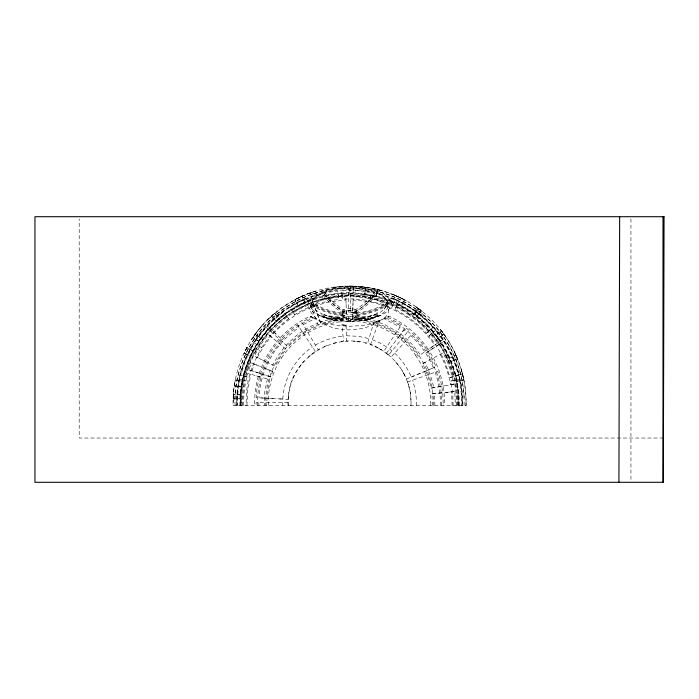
<?xml version="1.0" encoding="UTF-8"?>
<svg xmlns="http://www.w3.org/2000/svg" width="699" height="699" viewBox="0 0 699 699"><rect width="100%" height="100%" fill="white"/><g stroke="black" fill="none" stroke-linecap="round" stroke-linejoin="round"><path stroke-width="0.52" stroke-dasharray="3.5 2.62" d="M246.948 405.49L247.56 390.627L250.836 374.245M416.228 405.49C416.866 396.918 415.11 388.408 412.628 380.247M464.049 405.49C464.87 383.891 458.867 362.265 447.954 343.681M410.968 405.044L410.951 405.49C412.183 385.411 402.484 365.315 386.425 353.231M411.064 402.004L410.147 391.667L408.583 385.263M352.567 315.721L352.436 319.714A83.391 83.391 0 0 1 370.217 322.283L382.37 326.442L388.163 329.212A83.137 83.137 0 0 1 404.039 340.098A82.648 82.648 0 0 1 413.039 349.273L418.255 356.202L434.664 345.14C425.184 331.186 412.288 319.626 397.39 311.719A102.692 102.692 0 0 0 367.368 301.444L353.126 299.95M352.75 310.644L352.986 303.75M353.047 302.003L353.231 296.76M352.846 307.848L352.514 317.154L359.216 317.652A85.776 85.776 0 0 1 378.762 322.256L384.974 324.799L396.7 331.291A85.601 85.601 0 0 1 412.034 344.275L420.387 354.769M352.908 306.066L353.117 300.054M353.414 291.448L353.484 289.674L349.535 289.604M466.058 402.545L465.962 405.49L466.058 402.545A116.34 116.34 0 0 0 463.07 376.307L460.763 367.796L454.254 351.422A116.742 116.742 0 0 0 440.047 329.168L445.342 336.219M353.572 287.167L353.476 289.788L365.245 290.819L365.743 287.245L382.17 290.697L398.675 296.9L406.521 300.919M233.414 398.482L233.763 389.343L235.091 380.623M430.759 405.49L430.872 402.545M432.314 405.49L431.973 393.878L447.867 392.209M441.541 405.49L441.654 402.58A92.259 92.259 0 0 0 437.155 374.122L431.86 361.296L426.801 352.427L429.186 350.872A94.977 94.977 0 0 1 444.485 404.538L444.433 405.49M452.096 405.49L451.65 391.807L454.822 391.475L455.337 405.49M453.039 405.49L452.838 394.516L450.89 381.007L456.028 379.906L457.828 391.886L458.299 405.49M458.631 405.49L458.745 402.58A109.07 109.07 0 0 0 453.398 368.836L446.783 352.908L441.13 343.113M458.885 405.49C459.4 390.295 456.464 375.048 450.785 360.964L443.253 345.996A109.324 109.324 0 0 0 427.683 325.909C394.14 290.705 336.577 282.737 294.803 307.761A109.437 109.437 0 0 0 258.08 342.405L253.693 349.666A109.664 109.664 0 0 0 244.082 373.196L240.814 389.832L240.159 405.49M459.191 405.49L458.885 393.257L455.931 375.564A109.857 109.857 0 0 0 447.343 352.759C435.145 328.81 413.93 309.648 388.801 300.089L392.375 297.853L397.609 300.151M433.258 405.49L433.389 402.545A83.863 83.863 0 0 0 425.333 366.678L421.847 360.09A83.539 83.539 0 0 0 408.172 342.606A83.863 83.863 0 0 0 383.76 326.005C372.427 321.016 360.055 318.517 347.683 318.727A84.142 84.142 0 0 0 325.751 322.152A83.819 83.819 0 0 0 305.489 331.204M288.215 405.49C287.639 396.709 289.316 387.849 292.514 379.688M440.187 405.49L440.326 402.58A90.774 90.774 0 0 0 435.171 372.279M457.102 405.49L457.198 403.611A107.585 107.585 0 0 0 444.477 352.864M237.258 398.622L236.655 398.596L236.856 394.664L240.342 394.909L240.141 398.718L233.151 398.474M456.281 405.49L456.333 404.406A106.737 106.737 0 0 0 454.018 380.335L459.33 379.208L461.593 396.018L461.707 405.49M434.874 405.49L434.525 393.607M462.056 405.49L462.091 404.896M462.633 405.49L462.677 404.721A113.273 113.273 0 0 0 460.527 380.501M443.07 405.49L443.105 404.922M233.169 398.133L233.763 389.343L233.099 405.49L466.023 405.49L466.058 404.782A116.515 116.515 0 0 0 349.579 286.048A116.515 116.515 0 0 0 233.082 404.782L233.134 405.49M354.795 309.447L356.114 310.417L356.438 311.894C353.144 315.336 345.795 315.354 342.685 311.763L343.043 310.417L344.362 309.447L350.024 308.46A6.859 2.875 0 0 1 354.795 309.447M235.109 405.49C231.675 343.244 287.298 286.433 349.535 287.927L349.579 287.918C389.116 287.726 427.674 309.543 447.876 343.532M282.789 399.077C283.908 378.342 295.1 358.473 312.418 346.957M457.74 405.49L457.95 403.332C457.924 360.413 430.706 319.661 391.064 303.209M458.693 405.49C460.099 375.512 447.709 345.848 426.993 324.362M288.084 399.356L288.355 396.796M288.425 396.15C291.23 351.955 347.884 324.852 383.873 351.483M377.198 291.605L377.713 289.569L376.018 296.35L364.773 294.165L365.743 287.245M364.773 294.165L365.245 290.819M240.744 405.49L241.4 389.902L243.042 379.906L248.189 381.007L246.625 390.514L246.004 405.49M235.93 386.093L234.348 385.865L235.808 379.941M234.348 385.865L237.905 386.381L238.909 380.562M236.524 405.49L237.625 386.346L241.076 386.844L242.055 381.182L240.508 380.876M242.798 405.49L242.736 404.406A106.737 106.737 0 0 1 245.052 380.335L239.748 379.208L237.485 396.018L237.372 405.49M350.741 310.426L344.467 311.326L343.637 311.667L343.637 313.274L345.289 312.575L345.289 310.968L343.628 311.754L333.834 304.703L322.265 292.278C317.862 294.349 312.899 297.372 312.112 302.632C321.278 308.242 331.667 311.806 342.344 312.986L342.344 315.581C331.3 314.463 320.5 310.854 311.107 304.921L312.112 303.619C312.837 308.879 317.905 311.876 322.265 313.973L321.549 315.581L323.2 316.28A67.803 43.198 -67.4 0 0 338.526 318.962A67.786 43.207 -67.2 0 0 345.289 317.617L345.289 315.992L343.034 314.786L342.344 313.493L342.685 311.763M267.394 378.989L264.825 391.309L264.178 405.49M376.892 313.973L377.609 315.581L375.922 316.289A67.698 43.12 67.1 0 1 353.869 317.617L353.869 315.992L355.52 315.293C366.407 318.421 383.174 315.861 387.045 303.619L388.05 304.921A66.798 60.376 -0.1 0 1 375.52 311.16L366.355 314L356.813 315.581L356.813 312.986L360.885 312.444A65.662 59.424 0 0 0 379.592 306.66M376.018 296.35L376.84 293.064C390.846 296.647 404.109 302.842 415.87 311.265L417.993 308.346L414.044 305.515M356.499 311.02L356.813 313.493L355.817 315.013L352.707 316.245L348.417 316.542L348.417 321.68L350.741 321.68L350.741 316.542L346.101 316.175L343.637 315.293L333.834 316.621L324.72 314.978M243.007 375.983L249.001 377.477L252.173 367.106L259.81 350.741L252.33 346.433L245.471 360.501L240.631 375.389L243.899 376.211L250.425 357.495L255.249 348.111L256.795 349.011M245.891 376.7L247.944 369.544A106.466 106.466 0 0 1 257.031 349.142M370.47 344.764L379.251 320.492L374.026 321.986L367.438 343.681L365.175 343.113M303.593 303.261L304.318 300.989L303.838 299.923M251.885 370.82L254.34 364.083L257.87 365.507M378.788 321.767L379.251 320.492M259.408 373.257L248.853 369.832L251.378 362.895L254.436 364.127M248.853 369.832L268.267 376.141L270.303 370.54L260.011 366.372M262.064 374.131L270.705 376.936L272.68 371.492L264.266 368.093M293.021 378.43L294.594 375.11M271.99 324.983C250.95 345.97 238.962 375.756 239.967 405.49M323.2 316.28L323.908 314.672C331.798 317.529 339.932 320.02 348.417 319.889M394.192 302.256L392.987 304.974A106.563 106.563 0 0 0 371.746 298.08A106.65 106.65 0 0 0 349.535 295.747L342.082 296L341.881 293.038M393.091 304.729L391.685 307.901L382.659 304.397L367.534 300.526A103.164 103.164 0 0 0 343.515 299.12L342.309 299.198L342.082 296M400.693 297.87L404.468 299.88L401.261 305.882L396.167 303.217M396.132 303.305L399.015 297.154L400.667 297.94L392.628 294.305L399.015 297.154M396.368 306.555A106.414 106.414 0 0 1 417.05 319.784L428.915 331.081L426.539 333.222C417.583 323.41 406.862 315.328 394.961 309.43L395.188 308.958M394.961 309.43L398.745 301.68A112.251 112.251 0 0 1 432.952 327.455L429.116 330.898M396.482 306.311L397.268 304.703C409.736 310.941 421.095 319.347 430.444 329.701M247.42 354.664L250.067 349.378L246.896 347.683L247.953 345.594M246.896 347.683L244.161 353.135L250.321 356.027L252.889 350.889L246.896 347.683L243.942 353.449M342.344 313.493L343.628 311.754M295.948 372.515L301.706 363.969M402.004 304.493L402.773 303.051L397.486 300.404M403.716 301.286L404.468 299.88L408.469 302.038M249.814 349.247L250.906 347.254A113.124 113.124 0 0 1 285.183 309.57A113.168 113.168 0 0 1 306.791 297.844L310.356 300.089L307.805 301.715A109.158 109.158 0 0 0 285.419 314.253L277.704 320.465L269.744 328.119L271.107 329.395M257.249 357.538L263.759 346.136L270.88 336.56L268.442 334.506A105.925 105.925 0 0 0 254.384 356.141L260.675 359.207M261.671 347.648C268.704 336.376 278.027 326.695 288.635 318.735L283.567 311.754L270.452 322.912A111.875 111.875 0 0 0 254.349 343.069L261.671 347.648L261.225 347.368M255.983 339.452L254.392 341.872A113.194 113.194 0 0 0 243.173 364.843A112.941 112.941 0 0 0 236.97 394.673L233.361 394.419M402.432 331.789L405.551 327.613L408.932 330.251L388.644 354.97L383.751 351.396L401.558 324.782L387.421 317.005L384.232 318.7L399.994 327.115M313.965 298.22C305.087 306.861 317.905 316.481 326.319 318.054L323.427 316.979M258.953 345.944C266.258 334.384 275.721 324.222 286.756 316.14L285 313.737M384.074 309.29L386.512 305.769M257.206 344.86C264.711 333.117 274.27 322.693 285.542 314.48M257.363 340.387L258.787 341.339L260.98 338.211L255.318 334.105L251.291 339.889A116.296 116.296 0 0 1 267.927 319.382L281.409 308.032L296.437 298.84A116.139 116.139 0 0 1 312.689 292.016M343.637 313.335A67.2 42.822 67.1 0 1 330.374 303.357A66.955 42.525 67 0 1 321.54 293.292L322.265 292.278M368.067 302.213L376.892 292.278L377.591 293.3L375.249 291.579L363.768 288.469L350.741 287.289L350.741 312.025L348.417 312.025L348.417 287.289L331.343 289.29L323.908 291.579L321.549 293.274M421.2 310.671L417.993 308.346L414.891 312.61M415.87 311.265L413.878 314L416.927 316.298L417.985 314.952M419.19 317.748L414.603 314.297L415.529 313.03M416.167 312.173L418.631 308.818L415.896 306.782L423.445 312.567L419.129 317.818M386.355 353.327L400.981 333.729M399.042 336.333L403.873 329.858L407.15 332.418M414.603 314.297L418.631 308.818L422.912 312.13M311.107 304.921L312.112 302.632M418.701 314.026L421.235 310.793L417.993 308.346M416.927 316.298L421.235 310.793M261.872 325.795L255.318 334.105L260.98 338.211M284.074 347.621L277.87 356.009L272.732 365.088L266.878 362.231M281.155 340.955L271.072 354.463A92.251 92.251 0 0 0 264.51 367.342A92.023 92.023 0 0 0 257.503 402.58L257.616 405.49M375.249 291.579L363.681 304.004L353.869 310.968L353.869 312.575L355.52 313.274L355.52 311.667L353.869 310.968M420.807 315.782L421.165 315.345L416.499 311.719M279.041 339.05C269.683 349.509 262.675 362.003 258.621 375.433A94.942 94.942 0 0 0 254.654 403.087L254.759 405.49M384.494 317.966C400.859 302.16 363.978 295.992 354.419 295.826C339.976 295.913 316.743 295.651 310.347 311.326C325.28 334.961 364.1 334.611 384.494 317.966C374.367 324.974 361.636 325.786 349.736 326.215L349.587 326.197C337.713 325.778 325.009 324.895 314.908 317.896M302.51 362.991L304.406 360.902M313.03 299.338C328.521 286.398 351.204 286.931 370.016 290.906C377.495 293.021 390.479 297.547 387.814 307.682C383.113 315.948 372.724 318.228 364.249 320.623L376.988 316.464L369.474 319.26M270.863 331.719L282.44 320.675A105.601 105.601 0 0 1 302.58 307.682L309.884 304.406L318.491 325.699L308.093 330.767M286.031 345.376L295.371 336.464A85.575 85.575 0 0 1 311.632 325.97L317.529 323.322M276.061 334.008L267.271 325.821A112.504 112.504 0 0 1 305.716 298.945L306.782 297.853M308.032 357.285L310.557 354.996M273.641 331.754L282.239 339.775C291.072 330.496 301.671 322.903 313.467 317.87L314.934 318.7L303.183 324.581M267.927 319.382L274.445 313.449M426.539 333.222L432.952 327.447M276.288 321.208L271.614 316.018L274.681 313.344L279.181 318.7L276.288 321.208L275.144 319.932M431.571 333.72L435.521 330.409A112.548 112.548 0 0 1 449.544 351.597A112.626 112.626 0 0 1 458.448 375.389L450.077 377.477L445.455 363.366A103.758 103.758 0 0 0 428.915 335.948L431.37 333.895L436.316 340.273A106.274 106.274 0 0 1 448.103 361.383L453.188 376.7L458.448 375.389M428.906 335.948L435.521 330.409M439.645 332.156L441.305 330.854L443.751 334.105L438.09 338.211L435.8 335.162L441.305 330.854M437.146 334.105L438.544 333.012L440.92 336.158L439.488 337.198M311.78 354.087L315.371 351.37M362.44 295.834L370.016 290.906M375.887 313.781L377.556 312.532M315.398 351.414L297.599 324.782C286.686 332.174 277.32 341.785 270.277 352.934A93.587 93.587 0 0 0 256.157 397.679L282.99 399.085M442.048 335.337L443.751 334.105M305.489 331.204C280.255 346.573 264.467 375.948 265.769 405.49M438.71 342.449L441.261 340.736M442.878 339.635L428.277 349.491A94.758 94.758 0 0 0 414.769 333.572A94.959 94.959 0 0 0 388.871 316.149L384.232 318.7M310.539 294.567L309.998 293.064L312.095 298.866L317.224 295.913L315.782 291.142L306.529 294.305L314.856 291.431M430.278 350.164L433.887 347.822M436.438 346.171L439.4 344.24M439.566 344.135L443.961 341.278M426.801 352.427L441.917 342.606M388.801 300.089L389.902 301.12L393.423 298.919A112.504 112.504 0 0 1 442.825 339.644M294.358 314.253L294.628 314.69C307.944 306.407 323.13 301.252 338.709 299.513L337.809 290.933L329.404 292.138L312.995 296.437A112.425 112.425 0 0 0 290.059 307.368L291.841 310.225C305.909 301.653 321.75 296 338.159 294.288L338.342 296.061M355.52 313.318A67.2 42.814 -67.1 0 0 368.775 303.34L377.591 293.3C374.944 289.849 389.107 299.321 387.045 302.632L379.592 306.678M387.045 303.619C377.923 309.369 367.456 312.602 356.813 313.973M387.421 317.005L388.862 316.158M296.472 298.901L304.432 295.118L294.864 299.74L296.559 302.92L283.558 311.011L273.956 318.613L274.358 319.067M315.389 345.105C323.829 340.16 333.353 337.267 343.026 336.027M367.228 319.845L363.725 320.78C373.397 317.792 389.133 315.668 391.353 303.593C387.438 290.286 369.858 288.678 358.316 286.808L367.15 287.394L347.884 286.424L332.008 287.394L347.884 286.424M435.11 387.456L431.169 388.146L428.47 377.242L422.729 363.629L443.009 352.846L446.617 360.334A105.785 105.785 0 0 1 453.791 384.162L438.456 386.862M422.729 363.629L424.992 362.432L427.91 368.469L432.27 381.147L433.695 387.7M310.662 294.908L316.07 292.112M319.714 348.818L318.159 349.753L301.741 322.169L311.737 317.005L314.934 318.7M323.768 346.791L327.953 345.035M298.15 305.909L305.017 302.562L303.593 299.373L296.507 302.824L298.15 305.909L296.559 302.92M313.467 317.87L310.295 316.158L307.927 317.267A94.872 94.872 0 0 0 284.388 333.572L280.15 337.827L282.239 339.775M451.108 357.329L452.734 356.612L454.271 360.238L451.03 361.54L449.536 358.028L455.923 355.188L457.513 358.928L451.03 361.54M455.023 355.581L455.923 355.188M311.072 307.359C296.673 313.204 283.715 322.388 273.239 333.851L274.768 335.232M353.869 317.599L355.52 316.9L362.265 318.176M376.324 316.123L375.249 314.672L362.213 318.692L350.741 319.924L363.969 318.167L355.931 319.609M406.416 379.033L414.324 375.756M417.53 374.428L423.463 371.973M425.953 370.942L436.01 366.774A93.57 93.57 0 0 0 426.154 348.827A93.815 93.815 0 0 0 412.637 333.458L391.003 357.172L392.148 358.211M411.187 377.058L433.415 367.849A90.774 90.774 0 0 0 410.741 335.529M380.579 315.284C358.91 323.052 332.235 323.995 312.182 311.492M455.565 359.714L454.167 360.273L454.394 360.85A112.915 112.915 0 0 1 462.065 394.009L462.292 405.49M319.504 294.497L326.922 291.535M310.356 300.089L307.586 301.19A109.682 109.682 0 0 0 271.99 324.983M367.525 317.442L375.249 314.672L362.772 317.949L350.863 319.137M379.068 320.99L373.816 322.658M314.419 306.075L327.796 302.213L345.953 299.95L345.839 296.76A105.925 105.925 0 0 0 321.304 300.518M346.555 317.154L339.863 317.652A85.741 85.741 0 0 0 320.308 322.256L321.191 324.659L325.76 323.148A83.225 83.225 0 0 1 346.643 319.714L346.022 302.003M333.309 343.288L336.481 342.493M314.454 306.179L313.327 303.078L321.243 300.544M373.607 317.739C358.089 322.449 341.077 322.396 325.551 317.739L336.612 321.007L326.52 318.491L319.067 315.485M463.498 378.509L461.419 369.946L463.778 379.863L457.111 381.182L455.844 375.59L458.395 374.935M455.931 375.564L462.432 373.913L459.217 374.725L458.177 370.889A113.124 113.124 0 0 0 421.348 315.144M450.077 377.477L453.188 376.7M345.289 317.599L343.637 316.9L336.901 318.176M370.872 316.263L363.681 317.311L353.869 315.992M456.936 379.714L459.33 379.208M450.89 381.007L451.397 380.894M457.111 381.182L458.649 380.876M459.697 380.667L460.248 380.562L458.946 374.795M462.214 380.169L463.778 379.863M431.169 388.146L444.625 385.778M450.549 384.73L453.791 384.162M345.289 315.992C337.643 318.141 329.36 317.643 322.265 313.973M341.208 341.68L343.541 341.287L341.89 324.485L346.005 324.686L346.765 341.173M341.409 286.747C329.535 288.538 310.653 290.251 307.822 304.467A41.923 17.431 -0.7 0 0 312.243 311.474M431.973 393.878L443.786 392.637M454.822 391.475L445.569 392.454M449.606 392.025L451.65 391.807M338.526 321.968L349.535 321.269L357.416 321.601A81.739 81.739 0 0 1 375.87 325.594C391.798 331.064 405.892 341.575 415.704 355.249M346.521 335.773L358.316 336.315L368.993 338.578M341.942 293.947L360.081 294.2A108.974 108.974 0 0 1 392.663 302.588M349.535 289.718L338.875 290.216A113.221 113.221 0 0 0 305.856 298.508L303.637 299.469L302.169 296.175L302.571 297.075M348.417 288.171L350.741 288.171M348.417 318.141L350.741 318.141M348.417 320.692L350.741 320.692M288.075 402.58L256.026 402.58L256.149 405.49M663.43 438.028L79.205 438.028L79.205 218.892M348.417 310.426L354.699 311.326L356.813 313.493M353.397 341.217L355.319 341.313M347.333 286.057L364.93 287.053L382.17 290.697L373.607 288.617M234.139 398.509L235.257 398.552M348.417 318.962L339.967 318.429L329.351 316.464L333.563 317.966M346.049 325.568L341.977 325.358L341.89 324.485M261.365 397.949L267.027 398.247M269.718 398.395L276.131 398.727M279.6 398.911L288.233 399.356M346.756 341.06L347.857 341.121M234.348 394.489L235.467 394.568M236.961 394.673L240.342 394.909M356.499 341.462L360.833 342.099M241.076 386.844L237.905 386.381M342.344 313.973C331.702 312.654 321.208 309.395 312.112 303.619M242.055 381.182L238.63 380.501L238.901 379.199A113.168 113.168 0 0 1 247.166 354.542L244.554 353.318M365.254 290.705L376.866 292.96M235.38 379.863L239.46 380.667M247.673 380.894L248.189 381.007M239.748 379.208L242.142 379.714M334.891 320.614L336.612 321.007M243.899 376.211L249.001 377.477M256.725 375.931L261.129 377.189M391.047 303.2C321.426 273.492 240.412 327.648 241.225 403.332L241.443 405.49M377.827 300.544L385.743 303.078A105.925 105.925 0 0 1 408.033 314.253M268.267 376.141L270.705 376.936M270.303 370.54L272.68 371.492M256.245 364.861L261.671 367.045M389.902 301.12L406.617 309.491A109.158 109.158 0 0 1 440.082 341.523M372.314 339.688L378.919 342.484L386.73 346.975M370.514 344.659L372.226 345.393M374.813 346.512L378.535 348.277M392.663 302.588L393.825 303.095L395.188 300.02L387.928 297.092A111.936 111.936 0 0 0 365.158 291.413L357.364 290.592L341.706 290.592L342.274 298.683M385.691 317.87L397.687 324.056M247.927 354.9L248.896 355.354M262.754 360.221L268.381 362.964M271.439 364.459L275.03 366.215L280.282 357.006L286.04 349.273L268.442 334.506M259.102 358.438L264.362 361.007M250.067 349.378L251.509 350.147M378.666 348.347L383.786 351.37M259.355 350.487L259.81 350.741M310.295 316.158L311.737 317.005M402.904 302.798L416.665 311.483M305.734 298.919L309.255 301.12M345.289 310.968C336.927 306.022 329.806 299.268 323.908 291.579M258.787 341.339L252.994 337.434L254.733 338.613M256.393 339.731L255.895 339.391L258.158 336.158L264.641 328.215L274.025 318.692L271.614 316.018M407.971 314.279L414.717 319.137A105.767 105.767 0 0 1 437.303 343.349M385.9 352.995L388.373 354.83M415.931 311.177L419.077 313.545M389.596 348.984L392.008 350.872M426.993 324.362C391.283 288.171 330.837 282.221 288.757 310.749C258.106 331.632 238.682 368.268 240.473 405.49C240.002 387.351 244.169 369.212 252.313 353.012A109.262 109.262 0 0 1 266.572 331.676L268.451 329.526L269.84 330.776M270.88 336.56L272.461 337.879M419.016 313.633L431.563 325.061L438.465 333.082M267.271 325.821L268.704 327.149M392.375 297.853L393.423 298.919M395.573 361.811L400.291 367.788M394.655 353.161C401.916 359.775 407.403 368.032 411.37 376.979M274.681 313.344L279.181 318.7M384.834 297.757L386.128 299.338M432.943 332.575C443.542 345.201 451.03 360.273 455.18 376.211M387.045 302.632L388.05 304.921M286.756 316.14L288.635 318.735M440.833 336.219L446.914 345.516L452.629 356.647M297.599 324.782L299.163 327.115L285.41 338.403L276.166 349.229A90.774 90.774 0 0 0 258.953 397.827M402.039 370.557L403.69 373.318M291.352 309.447L292.933 311.972L307.228 304.476A106.895 106.895 0 0 1 338.368 296.324M292.794 311.745L294.628 314.69M295.852 301.592L294.864 299.74M403.821 373.546L406.469 379.007M440.195 354.349C445.071 363.917 448.749 374.122 450.654 384.712M304.318 300.989L305.017 302.562M454.254 351.422L457.819 359.487M309.884 304.406L311.107 307.455M313.327 303.078L319.819 320.902M315.127 308.014L316.516 311.824M317.128 313.502L321.191 324.659M312.095 298.866L311.221 296.446L316.822 294.585L317.224 295.913M408.443 384.686L407.622 382.021M407.473 381.986L437.766 371.344A93.57 93.57 0 0 1 443.105 404.931M282.842 405.49L282.693 402.58M243.75 405.49L243.689 404.179A106.073 106.073 0 0 1 245.899 380.938L247.778 373.371L269.858 379.697L267.21 392.925L266.712 405.49M241.906 405.49L241.81 403.611A107.585 107.585 0 0 1 254.532 352.864A107.707 107.707 0 0 1 449.003 362.414M346.005 324.686L346.04 325.481M237.136 405.49L237.302 394.874A112.504 112.504 0 0 1 265.952 327.272L288.154 346.853A82.683 82.683 0 0 1 308.093 330.767M288.005 402.58L288.119 405.49M258.831 402.58L258.945 405.49M345.953 299.95L346.092 303.75M346.328 310.644L346.503 315.721M236.76 398.605L236.769 405.49M630.944 218.892L630.944 480.108M355.52 315.293L355.52 316.9M355.206 289.832L355.206 291.212M343.637 315.293L343.637 316.9M268.259 405.49L268.259 399.382A81.364 81.364 0 0 1 271.177 380.728L273.108 374.725A81.119 81.119 0 0 1 281.583 357.853M234.96 399.592A114.627 114.627 0 0 1 349.579 287.936A114.619 114.619 0 0 1 464.197 399.592M342.344 314.594A66.737 60.402 0 0 1 328.163 311.763L323.62 310.207A66.955 60.516 0.1 0 1 311.107 303.934M353.275 296.734A105.925 105.925 0 0 1 377.862 300.518M368.041 302.134A69.446 44.133 -67 0 1 355.511 311.597M443.909 341.295A112.504 112.504 0 0 1 462.03 404.887M356.813 314.594A66.772 60.429 0 0 0 371.003 311.763L375.529 310.207A66.947 60.507 -0.1 0 0 388.05 303.934M397.635 324.109A92.023 92.023 0 0 1 425.813 351.09M353.877 312.628A67.148 42.796 -67.1 0 0 367.132 302.65A66.711 42.622 -67.2 0 0 376.01 292.645M345.28 312.671A67.156 42.796 67.1 0 1 335.232 305.603A66.964 42.753 67.2 0 1 323.121 292.689M281.583 357.853A81.206 81.206 0 0 1 293.72 343.384L303.532 335.476A81.206 81.206 0 0 1 338.456 321.994M415.521 355.241A81.206 81.206 0 0 1 430.654 402.484M336.874 318.272A67.89 43.251 -67.4 0 1 321.549 315.572M377.609 315.572A67.89 43.251 67.4 0 1 362.283 318.272M353.607 286.179L353.353 293.169L349.535 293.099L349.535 286.109L353.607 286.179M341.697 319.495L337.556 318.587L341.697 319.495M354.996 313.239L349.579 311.745L354.996 313.239"/><path stroke-width="1.05" d="M618.921 482.293L619.664 216.707M662.993 216.707L662.993 482.293M664.05 216.707L663.307 482.293L34.95 482.293L34.95 216.707L664.05 216.707"/></g></svg>
